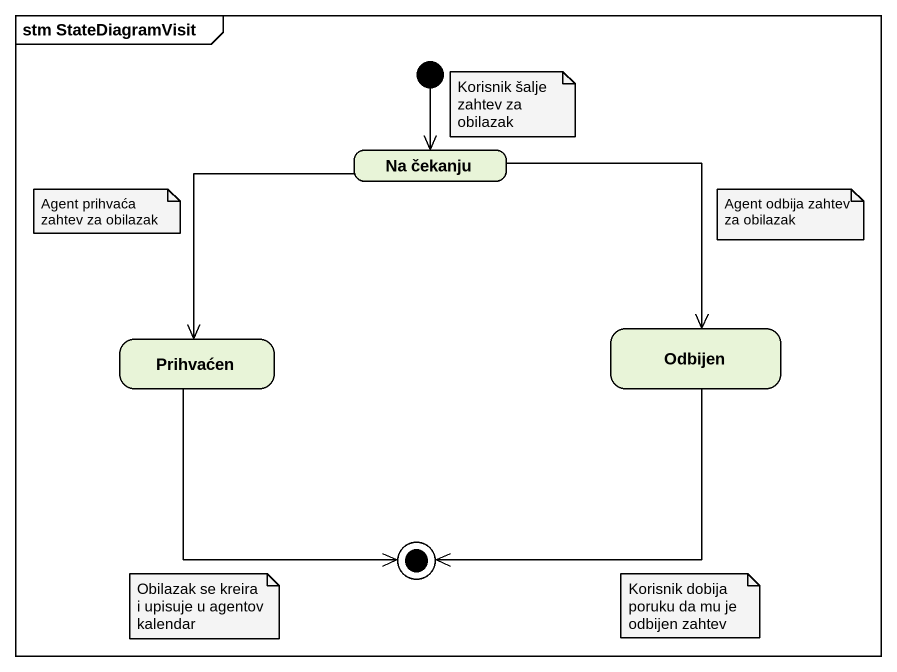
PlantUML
@startuml
mainframe stm StateDiagramVisit
hide empty description
state "Na čekanju" as Na_čekanju
state Prihvaćen
state Odbijen
[*] --> Na_čekanju
Na_čekanju --> Prihvaćen
Na_čekanju --> Odbijen
Prihvaćen --> [*]
Odbijen --> [*]
note as N1
  Korisnik šalje zahtev za obilazak
end note
note as N2
  Agent prihvaća zahtev za obilazak
end note
note as N3
  Agent odbija zahtev za obilazak
end note
note as N4
  Obilazak se kreira i upisuje u agentov kalendar
end note
note as N5
  Korisnik dobija poruku da mu je odbijen zahtev
end note
@enduml
